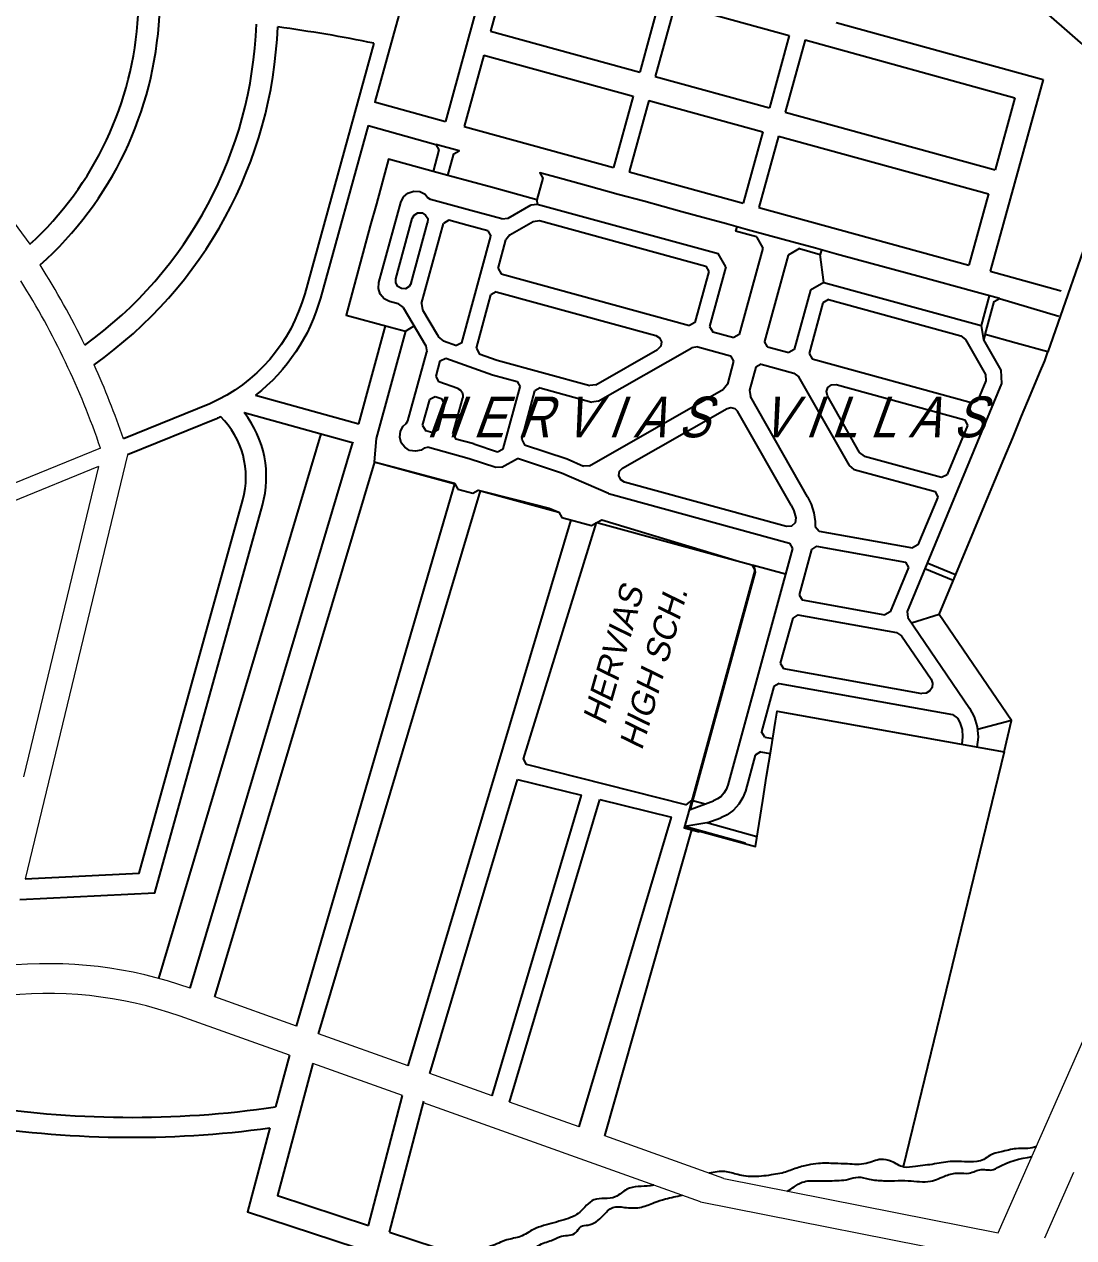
# Model space of a CAD drawing. Header units: inches. Extents: x -1369 to 1198, y -366 to 1398.
# Drawn here: x -529.6 to -508.73, y 1047.53 to 1071.65 of the extents above; entities that cross this region are included whole.
import ezdxf
from ezdxf.enums import TextEntityAlignment as Align

# ---------------------------------------------------------------- set-up
doc = ezdxf.new("R2010")
doc.units = ezdxf.units.IN
doc.header["$MEASUREMENT"] = 0
for name, color, linetype in [('CREEK_RIVER', 7, 'Continuous'), ('PRIVATE', 181, 'Continuous'), ('SUBLOTS', 1, 'Continuous')]:
    doc.layers.add(name, color=color, linetype=linetype)
for name, color, linetype, lineweight in [('ROAD', 8, 'Continuous', 20), ('SUBDIVIDION', 8, 'Continuous', 25), ('VICINITY', 8, 'Continuous', 20)]:
    doc.layers.add(name, color=color, linetype=linetype, lineweight=lineweight)
doc.styles.add('LOT_NO', font='ARIALN.TTF', dxfattribs={"width": 1.5, "height": 1})
doc.styles.add('PX-0', font='leroy')

msp = doc.modelspace()

# ---------------------------------------------------------------- linework, layer by layer
at = {"layer": 'CREEK_RIVER', "color": 8}
for points, knots in [([(-534.8789, 1095.4872), (-534.8445, 1095.4322), (-534.7678, 1095.3042), (-534.7006, 1095.0428), (-534.7309, 1094.5781), (-534.5099, 1094.1114), (-534.4495, 1093.6028), (-534.4459, 1093.2158), (-534.2128, 1092.8615), (-534.0808, 1092.536), (-533.9866, 1092.1346), (-533.9052, 1091.7749), (-533.6226, 1091.5262), (-533.537, 1091.1622), (-533.2717, 1090.8698), (-533.075, 1090.5516), (-532.9433, 1090.3608), (-532.7762, 1090.1502), (-532.7258, 1089.8082), (-532.7136, 1089.3914), (-532.4143, 1089.0511), (-532.2205, 1088.6913), (-531.8961, 1088.3846), (-531.6745, 1088.0712), (-531.5128, 1087.6479), (-531.2255, 1087.3771), (-531.0656, 1087.049), (-530.8557, 1086.8914), (-530.7702, 1086.6953), (-530.7471, 1086.5327), (-530.651, 1086.3832), (-530.4897, 1086.2841), (-530.0772, 1086.2915), (-529.7441, 1085.7556), (-529.3696, 1085.2704), (-528.9435, 1085.0078), (-528.7914, 1084.6765), (-528.5942, 1084.4871), (-528.3614, 1084.3317), (-528.1445, 1084.1579), (-527.947, 1083.9324), (-527.7831, 1083.724), (-527.6267, 1083.4987), (-527.4527, 1083.2599), (-527.2382, 1083.0329), (-527.195, 1082.7566), (-527.1687, 1082.5093), (-526.9923, 1082.4373), (-526.7303, 1082.3191), (-526.5907, 1081.9333), (-526.2128, 1081.6449), (-526.2866, 1081.1304), (-525.9415, 1080.8407), (-525.6155, 1080.4092), (-525.2615, 1080.1045), (-525.0503, 1079.6732), (-524.7916, 1079.5146), (-524.5698, 1079.33), (-524.2115, 1079.198), (-523.7651, 1079.3089), (-523.39, 1079.2464), (-523.0591, 1079.2288), (-522.7939, 1079.3537), (-522.4455, 1079.3445), (-522.0967, 1079.3171), (-521.8754, 1079.1548), (-521.5273, 1079.0686), (-521.0309, 1078.9727), (-520.5007, 1078.7949), (-520.1779, 1078.5047), (-520.1112, 1078.2554), (-520.0175, 1077.8603), (-519.7349, 1077.5444), (-519.4992, 1077.0847), (-519.126, 1077.0675), (-518.8063, 1077.2016), (-518.6793, 1076.9716), (-518.5256, 1076.7898), (-518.2539, 1076.6512), (-518.2388, 1076.3255), (-518.3125, 1075.9668), (-517.9501, 1075.8327), (-517.6248, 1075.6974), (-517.1672, 1075.687), (-516.7727, 1075.8642), (-516.3558, 1075.9321), (-515.9975, 1075.8598), (-515.6259, 1075.7585), (-515.2114, 1075.7068), (-514.8515, 1075.7701), (-514.513, 1075.7003), (-514.2616, 1075.6067), (-514.1121, 1075.3963), (-513.9054, 1075.3518), (-513.6991, 1075.309), (-513.6585, 1075.0822), (-513.4464, 1074.9416), (-513.3501, 1074.7093), (-513.1528, 1074.5887), (-512.9873, 1074.4494), (-512.6977, 1074.1936), (-512.5812, 1073.6394), (-511.9504, 1073.3361), (-511.4016, 1072.9713), (-510.7217, 1073.0485), (-510.1989, 1073.0522), (-509.7309, 1073.215), (-509.2625, 1073.0141), (-508.759, 1073.1413), (-508.1853, 1073.386), (-507.7462, 1072.8927), (-507.1371, 1072.8113), (-506.8094, 1072.2891), (-506.3834, 1072.3549), (-506.1235, 1072.1612), (-505.8326, 1072.0873), (-505.5579, 1072.0828), (-505.3357, 1071.9847), (-505.2344, 1071.789), (-504.9979, 1071.6489), (-504.7556, 1071.5658), (-504.5286, 1071.4857), (-504.3517, 1071.523), (-504.1947, 1071.5278), (-504.0736, 1071.4891), (-503.935, 1071.4528), (-503.7601, 1071.5729), (-503.4995, 1071.6155), (-503.2357, 1071.7689), (-503.0042, 1071.9956), (-502.7304, 1071.9476), (-502.5321, 1072.0851), (-502.3467, 1071.9566), (-502.3455, 1071.7837), (-502.2929, 1071.6401), (-502.1982, 1071.5373), (-502.0736, 1071.501), (-501.9711, 1071.4439), (-501.9348, 1071.2888), (-501.8342, 1071.1712), (-501.6897, 1071.1033), (-501.5828, 1071.0716), (-501.4552, 1071.0795), (-501.273, 1071.0618), (-501.0072, 1071.1805), (-500.7517, 1071.3566), (-500.5006, 1071.5965), (-500.1633, 1071.6424), (-499.8801, 1071.8092), (-499.8001, 1072.0593), (-499.8795, 1072.2296), (-500.017, 1072.3597), (-500.0471, 1072.5864), (-499.8402, 1072.7455), (-499.4568, 1072.7137), (-499.1863, 1072.976), (-498.9031, 1073.1128), (-498.7032, 1073.0547), (-498.4718, 1073.0956), (-498.3439, 1072.981), (-498.297, 1072.9389)], [0.0087124, 0.0087124, 0.0087124, 0.0087124, 0.00935854, 0.01020774, 0.0113577, 0.01395816, 0.01517269, 0.01649566, 0.01771894, 0.01931385, 0.01999047, 0.02186, 0.02283416, 0.02359609, 0.02549291, 0.02667649, 0.0273443, 0.02781498, 0.02934072, 0.03067162, 0.0318552, 0.03370976, 0.03475515, 0.03628804, 0.03751135, 0.03922934, 0.04013992, 0.04110797, 0.04176898, 0.04222006, 0.04273618, 0.0434965, 0.04399215, 0.04674183, 0.04875964, 0.05035033, 0.05153391, 0.05230776, 0.05305212, 0.05433428, 0.05507043, 0.05604459, 0.05698587, 0.05780658, 0.0590214, 0.0599767, 0.06060038, 0.06131398, 0.06168113, 0.06347584, 0.06508497, 0.06596187, 0.0682525, 0.06903015, 0.07143392, 0.07284588, 0.07366674, 0.07441108, 0.07574394, 0.07728057, 0.07887177, 0.07952864, 0.08055119, 0.08170199, 0.08297986, 0.0839589, 0.08435739, 0.08654828, 0.08904928, 0.0898231, 0.09075787, 0.09155434, 0.09386253, 0.09495679, 0.09638945, 0.09716359, 0.097977, 0.09855866, 0.09964482, 0.10069699, 0.10157219, 0.1029534, 0.1037671, 0.10524604, 0.10729116, 0.1080653, 0.10942592, 0.11088651, 0.1119323, 0.11357539, 0.11446644, 0.11537238, 0.11618591, 0.11687826, 0.11746774, 0.11807939, 0.1188928, 0.1199105, 0.12045776, 0.12115855, 0.12208716, 0.12426588, 0.12626992, 0.12874317, 0.13065903, 0.13285949, 0.13402967, 0.13542522, 0.13763923, 0.13915317, 0.14106788, 0.1433169, 0.14507825, 0.14641009, 0.14709585, 0.14823873, 0.14934576, 0.1498353, 0.15057428, 0.15143957, 0.15249666, 0.15317371, 0.15377831, 0.15427094, 0.15472233, 0.15505529, 0.15564477, 0.1566833, 0.15768799, 0.15867461, 0.15972753, 0.16019514, 0.16090869, 0.161413, 0.1618804, 0.16242206, 0.16271685, 0.16318758, 0.1634822, 0.16425985, 0.16462695, 0.16507834, 0.16535203, 0.16589945, 0.16688619, 0.16814605, 0.16904359, 0.17025523, 0.17147033, 0.17209401, 0.17268318, 0.17323032, 0.17399806, 0.17457976, 0.17557864, 0.17763591, 0.17810357, 0.17859922, 0.17964501, 0.18025182, 0.18025182, 0.18025182, 0.18025182]), ([(-498.5241, 1072.6244), (-498.5921, 1072.6383), (-498.7944, 1072.6797), (-499.151, 1072.773), (-499.2707, 1072.4938), (-499.3607, 1072.333), (-499.5291, 1072.2986), (-499.5443, 1072.1457), (-499.4302, 1072.0342), (-499.4813, 1071.83), (-499.6491, 1071.7647), (-499.7786, 1071.7004), (-499.9154, 1071.6561), (-500.0597, 1071.5878), (-500.1191, 1071.4464), (-500.2507, 1071.3621), (-500.2572, 1071.2271), (-500.2906, 1071.1119), (-500.3592, 1070.9794), (-500.5239, 1070.9839), (-500.727, 1070.955), (-500.9761, 1070.9212), (-501.1024, 1070.7124), (-501.25, 1070.608), (-501.4783, 1070.5855), (-501.6991, 1070.7239), (-501.9595, 1070.7888), (-502.0951, 1070.9803), (-502.07, 1071.1705), (-502.2167, 1071.3188), (-502.3913, 1071.3874), (-502.5465, 1071.5237), (-502.7093, 1071.5162), (-502.8662, 1071.5339), (-503.0087, 1071.4351), (-503.1713, 1071.329), (-503.396, 1071.2588), (-503.6078, 1071.1091), (-503.9049, 1071.081), (-504.1829, 1071.0055), (-504.4982, 1071.0622), (-504.6978, 1071.323), (-505.0128, 1071.4997), (-505.3479, 1071.3921), (-505.6864, 1071.4645), (-505.9865, 1071.6325), (-506.3149, 1071.73), (-506.6053, 1071.9182), (-506.8942, 1071.944), (-507.1744, 1072.0449), (-507.2896, 1072.322), (-507.5696, 1072.4496), (-507.8155, 1072.6613), (-508.2562, 1072.6877), (-508.6881, 1072.7317), (-509.059, 1072.8581), (-509.2869, 1072.8467), (-509.4699, 1072.739), (-509.755, 1072.744), (-510.0549, 1072.7986), (-510.3562, 1072.8838), (-510.5631, 1072.7687), (-510.7857, 1072.7007), (-511.0972, 1072.8571), (-511.5638, 1072.7264), (-512.0153, 1072.9872), (-512.3582, 1073.2265), (-512.5546, 1073.4306), (-512.6812, 1073.6403), (-512.9323, 1073.7598), (-513.0875, 1074.0862), (-513.277, 1074.3898), (-513.5491, 1074.5712), (-513.821, 1074.703), (-514.13, 1074.826), (-514.3131, 1075.1186), (-514.5621, 1075.2504), (-514.7955, 1075.3341), (-515.0211, 1075.3481), (-515.277, 1075.2978), (-515.518, 1075.3941), (-515.7467, 1075.4847), (-516.0172, 1075.5732), (-516.3324, 1075.6633), (-516.6576, 1075.5941), (-516.8935, 1075.4656), (-517.2556, 1075.4423), (-517.6444, 1075.4502), (-518.0691, 1075.5657), (-518.39, 1075.6069), (-518.6043, 1075.7993), (-518.6477, 1076.0162), (-518.566, 1076.1822), (-518.5149, 1076.3545), (-518.5598, 1076.5104), (-518.6432, 1076.6737), (-518.8069, 1076.7889), (-519.0146, 1076.8339), (-519.1933, 1076.7569), (-519.4682, 1076.7302), (-519.7887, 1076.8938), (-520.0956, 1077.1861), (-520.0743, 1077.6503), (-520.3506, 1077.9811), (-520.5471, 1078.2873), (-520.7212, 1078.5969), (-521.133, 1078.6031), (-521.4665, 1078.8645), (-521.8748, 1078.9128), (-522.2039, 1079.0642), (-522.5193, 1079.1331), (-522.7675, 1078.9964), (-523.0181, 1079.0028), (-523.3115, 1078.977), (-523.5469, 1079.0846), (-523.7836, 1079.0392), (-524.003, 1079.0304), (-524.2539, 1079.1442), (-524.51, 1079.0919), (-524.7599, 1079.1505), (-525.0038, 1079.2458), (-525.1978, 1079.4539), (-525.3851, 1079.6653), (-525.6685, 1079.7195), (-525.8277, 1080.013), (-525.9589, 1080.3629), (-526.3796, 1080.8192), (-526.6206, 1081.4226), (-526.9579, 1081.9292), (-527.1646, 1082.2213), (-527.3558, 1082.4559), (-527.4557, 1082.7291), (-527.7421, 1083.0136), (-527.9495, 1083.4511), (-528.247, 1083.8189), (-528.4987, 1084.0757), (-528.7537, 1084.2069), (-528.8533, 1084.511), (-529.1481, 1084.614), (-529.3659, 1084.7562), (-529.5302, 1084.94), (-529.8251, 1085.0633), (-529.9766, 1085.3978), (-530.2326, 1085.7031), (-530.5774, 1085.8689), (-530.8847, 1086.0894), (-531.0168, 1086.4065), (-531.0757, 1086.7251), (-531.2836, 1087.0911), (-531.6781, 1087.3212), (-531.999, 1087.6315), (-532.1153, 1088.0623), (-532.5095, 1088.2566), (-532.6378, 1088.6784), (-532.9154, 1088.9886), (-533.2442, 1089.3833), (-533.4568, 1089.9101), (-533.2582, 1090.3862), (-533.5392, 1090.7027), (-533.8857, 1090.9822), (-533.9808, 1091.5477), (-534.2874, 1091.9222), (-534.5586, 1092.2434), (-534.6511, 1092.8213), (-534.8544, 1093.4108), (-534.9555, 1094.0798), (-535.074, 1094.4431), (-535.0653, 1094.6425), (-535.0637, 1094.6668)], [0, 0, 0, 0, 0.00072032, 0.00214351, 0.00285687, 0.0034807, 0.00392194, 0.00436295, 0.00468197, 0.00546517, 0.00590641, 0.00644544, 0.00691311, 0.00735431, 0.00797816, 0.00836507, 0.00881616, 0.00921438, 0.00960889, 0.0101671, 0.0106628, 0.01175341, 0.01241225, 0.01300423, 0.01349988, 0.01460818, 0.01551413, 0.01610591, 0.01677137, 0.01727582, 0.01803614, 0.01867437, 0.01922452, 0.01960765, 0.02021959, 0.02085781, 0.02156934, 0.02254839, 0.02338574, 0.02449272, 0.02544865, 0.02633943, 0.02771266, 0.02870402, 0.0297029, 0.03107558, 0.03213267, 0.0331117, 0.03446582, 0.0350049, 0.03597904, 0.03719414, 0.03798342, 0.03915356, 0.04142172, 0.04237766, 0.0430368, 0.04362634, 0.04444922, 0.04578106, 0.04677242, 0.0473619, 0.04809219, 0.04899491, 0.05063709, 0.05259913, 0.05389067, 0.05485869, 0.05540583, 0.05630337, 0.05748695, 0.05889892, 0.05984043, 0.06069711, 0.06194637, 0.0630499, 0.06400729, 0.06469963, 0.06552252, 0.06623623, 0.06725879, 0.06802115, 0.06871351, 0.07010906, 0.07122547, 0.071937, 0.07276536, 0.07479362, 0.07580293, 0.07717133, 0.07794521, 0.07850302, 0.07924705, 0.07975136, 0.08025569, 0.08081892, 0.08156327, 0.08217525, 0.08285231, 0.08345691, 0.08487998, 0.08631618, 0.08736836, 0.0892548, 0.0903626, 0.09110678, 0.0926127, 0.09395894, 0.09526001, 0.09659288, 0.09763867, 0.09827931, 0.0993251, 0.10009142, 0.10120787, 0.10175797, 0.10246959, 0.10337232, 0.10441237, 0.10497057, 0.10592647, 0.10697186, 0.10778535, 0.10869134, 0.10963264, 0.11090508, 0.1124699, 0.11570541, 0.11732927, 0.11854409, 0.1192883, 0.1203406, 0.12139162, 0.12325897, 0.1251305, 0.12609862, 0.12684294, 0.12790526, 0.12898467, 0.12977395, 0.13051013, 0.13142099, 0.13283292, 0.13399621, 0.13534787, 0.13663007, 0.13765791, 0.13867981, 0.13988091, 0.14170985, 0.14318214, 0.14420995, 0.14598978, 0.14709074, 0.14845854, 0.15010066, 0.15226467, 0.15380013, 0.15454431, 0.15624844, 0.15818872, 0.15991884, 0.16105732, 0.16230472, 0.16563474, 0.16730824, 0.16908912, 0.16933581, 0.16933581, 0.16933581, 0.16933581]), ([(-534.9828, 1051.6558), (-534.9456, 1051.564), (-534.8086, 1051.352), (-535.0796, 1051.0817), (-535.0013, 1050.7878), (-535.1167, 1050.5714), (-535.3644, 1050.3893), (-535.3547, 1049.9973), (-535.2139, 1049.6837), (-535.0374, 1049.4826), (-534.873, 1049.373), (-534.7124, 1049.2706), (-534.6889, 1049.0705), (-534.5588, 1048.8237), (-534.2188, 1048.5602), (-533.9918, 1048.2038), (-533.6622, 1047.8539), (-533.4747, 1047.4593), (-533.1125, 1047.1984), (-532.9841, 1046.9478), (-532.8528, 1046.7594), (-532.6266, 1046.6667), (-532.4179, 1046.5991), (-532.2804, 1046.4682), (-532.1595, 1046.3484), (-531.978, 1046.26), (-531.8223, 1046.1736), (-531.6799, 1045.9951), (-531.4999, 1045.8048), (-531.0428, 1045.6606), (-530.5708, 1045.3936), (-530.0745, 1045.1121), (-529.604, 1045.1276), (-529.5058, 1044.8478), (-529.3535, 1044.6701), (-529.2493, 1044.4169), (-528.8979, 1044.1752), (-528.5007, 1044.1236), (-528.113, 1043.9833), (-527.8238, 1043.7588), (-527.658, 1043.489), (-527.4337, 1043.2789), (-527.4963, 1043.0123), (-527.3448, 1042.7437), (-527.36, 1042.4288), (-527.2078, 1042.1628), (-527.1521, 1041.8982), (-527.2307, 1041.647), (-527.3151, 1041.2867), (-527.1549, 1040.9007), (-526.963, 1040.5939), (-526.9421, 1040.3503), (-526.752, 1040.1902), (-526.4757, 1040.0324), (-526.2148, 1039.8211), (-525.9774, 1039.6127), (-525.7471, 1039.5394), (-525.5538, 1039.4063), (-525.4163, 1039.3089), (-525.1569, 1039.2375), (-524.8091, 1039.0442), (-524.3611, 1038.9239), (-523.9862, 1038.8435), (-523.7219, 1038.8606), (-523.4813, 1038.7658), (-523.216, 1038.7619), (-522.9079, 1038.7871), (-522.5877, 1038.8128), (-522.2687, 1038.8578), (-521.9705, 1038.9552), (-521.5039, 1039.0296), (-521.0218, 1039.1778), (-520.3667, 1039.2319), (-519.8618, 1039.368), (-519.4228, 1039.2225), (-519.1569, 1039.0733), (-519.0712, 1038.7782), (-518.8187, 1038.6379), (-518.6676, 1038.4353), (-518.5211, 1038.2225), (-518.4804, 1037.9723), (-518.4307, 1037.8022), (-518.4093, 1037.7289)], [0.077057498, 0.077057498, 0.077057498, 0.077057498, 0.078011647, 0.079308553, 0.08008072, 0.080861704, 0.081598259, 0.083048114, 0.084220887, 0.085077105, 0.085654993, 0.086226953, 0.086863996, 0.087539728, 0.088988538, 0.09106549, 0.091732097, 0.093784271, 0.095328063, 0.096036419, 0.096587198, 0.097579154, 0.098390965, 0.098747995, 0.099462055, 0.10007871, 0.100758857, 0.101210676, 0.102351611, 0.1033, 0.105929015, 0.107750828, 0.109070934, 0.109946582, 0.110403336, 0.111428466, 0.11260406, 0.11445456, 0.115390383, 0.116707186, 0.117997371, 0.118595281, 0.119607485, 0.12037472, 0.121600024, 0.122610088, 0.123393862, 0.124216925, 0.125204913, 0.127031569, 0.128143161, 0.128844216, 0.129319175, 0.130530272, 0.132062118, 0.132660131, 0.13366679, 0.134421634, 0.135009236, 0.135327941, 0.137095417, 0.138955335, 0.139944014, 0.140920643, 0.141548264, 0.142491383, 0.143535062, 0.144648342, 0.145703299, 0.146746386, 0.147774241, 0.150423441, 0.151744451, 0.154375558, 0.155395659, 0.156336755, 0.157269735, 0.158246067, 0.159080245, 0.159788597, 0.160798618, 0.161564227, 0.161564227, 0.161564227, 0.161564227]), ([(-529.1883, 1045.6596), (-529.1896, 1045.6587), (-529.2468, 1045.6182), (-529.3232, 1045.5384), (-529.4589, 1045.3903), (-529.6653, 1045.4118), (-529.9081, 1045.4958), (-530.1824, 1045.6038), (-530.5039, 1045.7288), (-530.7616, 1045.9356), (-531.0569, 1046.113), (-531.3512, 1046.2839), (-531.5907, 1046.4962), (-531.8727, 1046.6252), (-532.0709, 1046.8547), (-532.3672, 1047.0993), (-532.7782, 1047.1941), (-532.9681, 1047.6012), (-533.3477, 1047.9069), (-533.5568, 1048.4091), (-533.9301, 1048.7827), (-534.0122, 1049.1793), (-534.2493, 1049.3789), (-534.4305, 1049.6172), (-534.4933, 1049.9387), (-534.6184, 1050.279), (-534.6462, 1050.6598), (-534.5865, 1051.0013), (-534.5724, 1051.3088), (-534.6451, 1051.5285), (-534.6465, 1051.6566), (-534.6439, 1051.7013)], [0.233577253, 0.233577253, 0.233577253, 0.233577253, 0.233593123, 0.234282242, 0.234686676, 0.235527276, 0.236090433, 0.237313284, 0.238455943, 0.239518131, 0.240589865, 0.241903748, 0.242911399, 0.24376978, 0.244958168, 0.245892014, 0.247605193, 0.248807564, 0.250138268, 0.25240765, 0.254094062, 0.255297664, 0.256248736, 0.257115357, 0.258240985, 0.259463109, 0.260742838, 0.261992264, 0.262932293, 0.263788248, 0.264245927, 0.264245927, 0.264245927, 0.264245927]), ([(-509.4738, 1049.3457), (-509.487, 1049.3394), (-509.6104, 1049.2873), (-509.8645, 1049.3246), (-510.1516, 1049.2397), (-510.3837, 1049.1978), (-510.5165, 1049.0756), (-510.7757, 1049.0167), (-511.105, 1049.0767), (-511.5094, 1048.9862), (-511.8262, 1048.958), (-512.132, 1048.904), (-512.332, 1049.056), (-512.5992, 1049.1147), (-512.8768, 1048.9681), (-513.1928, 1048.9971), (-513.5068, 1049.0066), (-513.7708, 1049.0169), (-514.0348, 1048.9775), (-514.2768, 1048.9098), (-514.4963, 1048.8135), (-514.7734, 1048.7755), (-515.0661, 1048.7271), (-515.3925, 1048.7696), (-515.6828, 1048.8728), (-515.875, 1048.832), (-515.9783, 1048.8129)], [0.165326667, 0.165326667, 0.165326667, 0.165326667, 0.165474594, 0.166688285, 0.167716133, 0.168491739, 0.168976176, 0.169465331, 0.171078004, 0.172261488, 0.173549172, 0.174322638, 0.175209521, 0.175927733, 0.176938398, 0.178181948, 0.179022554, 0.18009767, 0.180810368, 0.181682561, 0.18260687, 0.183186838, 0.184470578, 0.185554048, 0.1864505, 0.18748245, 0.18748245, 0.18748245, 0.18748245]), ([(-514.4224, 1048.458), (-514.3773, 1048.4835), (-514.2823, 1048.5488), (-514.0999, 1048.6696), (-513.845, 1048.6624), (-513.5417, 1048.664), (-513.2688, 1048.6651), (-513.011, 1048.7589), (-512.7797, 1048.6782), (-512.5373, 1048.6611), (-512.2774, 1048.6629), (-511.967, 1048.6743), (-511.61, 1048.6024), (-511.3009, 1048.7692), (-511.0412, 1048.8306), (-510.7956, 1048.788), (-510.5811, 1048.9246), (-510.3716, 1048.8504), (-510.0655, 1049.0406), (-509.8017, 1049.103), (-509.5628, 1049.1438)], [0.104881546, 0.104881546, 0.104881546, 0.104881546, 0.105400205, 0.106016862, 0.107029799, 0.107836135, 0.109083312, 0.109735633, 0.110486879, 0.111432981, 0.112172119, 0.113079246, 0.114557911, 0.115631359, 0.116487897, 0.117193444, 0.118033329, 0.118839665, 0.119140124, 0.121542336, 0.121542336, 0.121542336, 0.121542336]), ([(-517.0782, 1048.576), (-517.1028, 1048.5707), (-517.2833, 1048.5388), (-517.5813, 1048.5768), (-517.8692, 1048.2604), (-518.292, 1048.3697), (-518.4924, 1048.0692), (-518.6955, 1047.9393), (-518.8759, 1047.8858), (-519.1343, 1047.8044), (-519.4433, 1047.7396), (-519.7184, 1047.5333), (-520.0323, 1047.4999), (-520.2899, 1047.352), (-520.5934, 1047.3065), (-520.8353, 1047.1901), (-521.0966, 1047.1687), (-521.2931, 1047.0914), (-521.4896, 1047.0339), (-521.678, 1046.8816), (-522.0283, 1046.9233), (-522.3452, 1046.712), (-522.7156, 1046.7901), (-522.9902, 1046.5597), (-523.3361, 1046.5537), (-523.6232, 1046.4765), (-523.8699, 1046.4397), (-524.1508, 1046.3928), (-524.4605, 1046.3637), (-524.767, 1046.3478), (-525.019, 1046.3628), (-525.3558, 1046.3802), (-525.7108, 1046.5031), (-526.1442, 1046.4878), (-526.5252, 1046.3628), (-526.9154, 1046.4), (-527.1943, 1046.2025), (-527.455, 1046.122), (-527.7884, 1046.1052), (-528.005, 1045.835), (-528.3023, 1045.8231), (-528.4494, 1045.802), (-528.5158, 1045.7949)], [0.191241558, 0.191241558, 0.191241558, 0.191241558, 0.191490602, 0.19305385, 0.193976196, 0.195401587, 0.196640207, 0.197199259, 0.197804896, 0.198506387, 0.199919367, 0.200911323, 0.201848397, 0.202995005, 0.203826122, 0.204888481, 0.20563972, 0.206415325, 0.206989385, 0.207681073, 0.208731218, 0.210272575, 0.211247478, 0.212223973, 0.213594442, 0.214589365, 0.21520245, 0.216086241, 0.217436828, 0.218311007, 0.219151607, 0.219960734, 0.221673824, 0.222850209, 0.224220679, 0.225675083, 0.226546533, 0.227534592, 0.228391137, 0.229772949, 0.230590392, 0.231261701, 0.231261701, 0.231261701, 0.231261701]), ([(-528.1267, 1045.5585), (-528.1108, 1045.5844), (-528.0574, 1045.6678), (-527.8354, 1045.661), (-527.6284, 1045.6919), (-527.3818, 1045.7264), (-527.2004, 1045.9213), (-526.9254, 1045.92), (-526.7071, 1046.0887), (-526.4796, 1046.0592), (-526.2632, 1046.0514), (-526.0417, 1046.1189), (-525.8013, 1046.2127), (-525.5094, 1046.2203), (-525.2518, 1046.0906), (-524.909, 1046.035), (-524.5841, 1046.124), (-524.2929, 1046.1086), (-524.0351, 1046.1125), (-523.7906, 1046.1067), (-523.5291, 1046.2047), (-523.2775, 1046.1106), (-523.1253, 1046.3132), (-522.9254, 1046.2706), (-522.7886, 1046.4559), (-522.5723, 1046.3683), (-522.4233, 1046.5118), (-522.2489, 1046.5473), (-522.063, 1046.5662), (-521.7729, 1046.5814), (-521.4607, 1046.7305), (-521.1664, 1046.9359), (-520.7577, 1046.9251), (-520.3997, 1047.0708), (-520.0395, 1047.1426), (-519.849, 1047.2987), (-519.5907, 1047.1836), (-519.3717, 1047.4147), (-519.1101, 1047.4666), (-518.8922, 1047.5959), (-518.6368, 1047.5577), (-518.552, 1047.7797), (-518.3077, 1047.7698), (-518.11, 1047.934), (-517.9093, 1048.1781), (-517.6119, 1048.1189), (-517.3317, 1048.1166), (-517.0843, 1048.232), (-516.8167, 1048.3154), (-516.6284, 1048.3511), (-516.5172, 1048.376)], [0.056849098, 0.056849098, 0.056849098, 0.056849098, 0.057143194, 0.057828429, 0.058774531, 0.059361262, 0.060237184, 0.061247849, 0.061923879, 0.062865204, 0.063402762, 0.064095359, 0.065147598, 0.065987527, 0.066911842, 0.067989995, 0.069377672, 0.070217607, 0.070889554, 0.071966765, 0.072619085, 0.073661142, 0.074164967, 0.074850203, 0.075381297, 0.076154763, 0.076696408, 0.077291715, 0.077900187, 0.078575481, 0.080172512, 0.081299231, 0.08204142, 0.084151818, 0.085107949, 0.085708867, 0.086417595, 0.087514367, 0.088450188, 0.089067803, 0.090037439, 0.090562017, 0.09104304, 0.092219892, 0.093054175, 0.093961302, 0.094969784, 0.095862415, 0.096638013, 0.09777652, 0.09777652, 0.09777652, 0.09777652])]:
    msp.add_open_spline(points, degree=3, knots=knots, dxfattribs=at)
at = {"layer": 'PRIVATE', "color": 8}
msp.add_lwpolyline([(-516.3251, 1056.2274), (-516.4419, 1056.1343), (-519.6092, 1056.9389), (-519.6692, 1057.0486), (-518.2196, 1061.7457)], dxfattribs=at)
at = {"layer": 'ROAD', "color": 8}
for p, q in [((-530.6859, 1068.9081), (-529.4845, 1067.2794)), ((-528.1188, 1062.8606), (-529.6115, 1056.6899)), ((-516.1536, 1048.2464), (-521.6625, 1050.2096)), ((-515.6889, 1048.7097), (-518.0558, 1049.5532)), ((-515.6889, 1048.7097), (-510.2328, 1047.6254)), ((-516.1536, 1048.2464), (-510.4581, 1047.1145))]:
    msp.add_line(p, q, dxfattribs=at)
for points in [[(-528.0804, 1063.2266), (-529.9822, 1062.4539)], [(-527.5422, 1063.0949), (-529.5819, 1054.663)], [(-528.1188, 1062.8606), (-529.837, 1062.1624)], [(-524.1818, 1051.7363), (-525.81, 1052.3165)], [(-521.9678, 1050.9473), (-523.7462, 1051.5811)], [(-522.0762, 1050.357), (-523.857, 1050.9916)], [(-520.2982, 1050.3523), (-521.5349, 1050.7931)], [(-518.5645, 1049.7345), (-519.9486, 1050.2278)]]:
    msp.add_lwpolyline(points, dxfattribs=at)
for points in [[(-526.3007, 1052.4914), (-526.3007, 1052.4914, 0.1123202), (-530.0006, 1052.9324)], [(-524.3255, 1051.1586), (-526.4995, 1051.9333, 0.1192088), (-530.1492, 1052.3181)], [(-530.6898, 1052.2325), (-531.3731, 1049.408, 0.2885638), (-527.2155, 1044.6295, 0.0850228), (-523.5988, 1044.5323, -0.0908464), (-514.8952, 1042.6097)], [(-530.7587, 1049.7983), (-530.8578, 1049.3888, 0.2824891), (-527.0927, 1045.1203, 0.0855147), (-523.6266, 1045.0389, -0.00598), (-523.0237, 1045.0109, -0.00598)]]:
    msp.add_lwpolyline(points, format="xyb", dxfattribs=at)
for radius, start, end in [(16.7166, 25.93191, 32.18049), (16.224, 18.92396, 31.96685), (16.7166, 19.01803, 24.45041)]:
    msp.add_arc((-543.4274, 1057.965), radius, start, end, dxfattribs=at)
at = {"layer": 'SUBDIVIDION', "color": 8}
for p, q in [((-516.4327, 1074.0808), (-517.3625, 1070.7004)), ((-520.3064, 1073.055), (-521.2228, 1069.7233)), ((-519.9363, 1072.9532), (-520.3313, 1071.517)), ((-516.6572, 1072.0513), (-517.0523, 1070.6151)), ((-516.6572, 1072.0513), (-514.3878, 1071.4271)), ((-513.4573, 1071.6891), (-509.3443, 1070.5578)), ((-520.3313, 1071.517), (-517.3625, 1070.7004)), ((-514.3878, 1071.4271), (-514.7828, 1069.9909)), ((-514.0752, 1071.3411), (-514.4702, 1069.9049)), ((-514.0752, 1071.3411), (-509.9025, 1070.1934)), ((-520.4623, 1071.0408), (-520.8527, 1069.6215)), ((-520.4623, 1071.0408), (-517.4935, 1070.2243)), ((-517.0523, 1070.6151), (-514.7828, 1069.9909)), ((-509.3443, 1070.5578), (-510.3931, 1066.7446)), ((-517.4935, 1070.2243), (-517.8839, 1068.8049)), ((-517.1832, 1070.1389), (-517.5736, 1068.7196)), ((-517.1832, 1070.1389), (-514.9138, 1069.5147)), ((-509.9025, 1070.1934), (-510.2975, 1068.7572)), ((-522.6311, 1070.1107), (-521.2228, 1069.7233)), ((-514.4702, 1069.9049), (-510.2975, 1068.7572)), ((-522.7601, 1069.6418), (-521.4137, 1069.2621)), ((-520.8527, 1069.6215), (-517.8839, 1068.8049)), ((-514.9138, 1069.5147), (-515.3042, 1068.0954)), ((-514.6012, 1069.4287), (-514.9916, 1068.0094)), ((-514.6012, 1069.4287), (-510.4285, 1068.281)), ((-521.1742, 1068.6492), (-521.4696, 1068.73)), ((-517.5736, 1068.7196), (-515.3042, 1068.0954)), ((-522.1136, 1068.1132), (-522.06, 1068.2204)), ((-522.06, 1068.2204), (-521.9693, 1068.2988)), ((-521.9693, 1068.2988), (-521.8555, 1068.3363)), ((-521.8555, 1068.3363), (-521.736, 1068.3271)), ((-521.736, 1068.3271), (-521.6292, 1068.2728)), ((-521.6292, 1068.2728), (-521.5722, 1068.2059)), ((-521.5205, 1068.1731), (-521.5722, 1068.2059)), ((-510.4285, 1068.281), (-510.8189, 1066.8617)), ((-522.5485, 1066.52), (-522.1136, 1068.1132)), ((-520.7175, 1067.9537), (-521.5205, 1068.1731)), ((-520.1007, 1067.7851), (-520.7175, 1067.9537)), ((-519.9793, 1067.8005), (-519.5194, 1068.0631)), ((-519.5194, 1068.0631), (-519.398, 1068.0785)), ((-519.4039, 1068.1653), (-519.398, 1068.0785)), ((-519.398, 1068.0785), (-515.7998, 1067.0949)), ((-514.9916, 1068.0094), (-510.8189, 1066.8617)), ((-522.2116, 1066.5929), (-521.8846, 1067.7906)), ((-521.9045, 1066.5091), (-521.5776, 1067.7067)), ((-521.1572, 1067.7567), (-521.2634, 1067.6961)), ((-520.7981, 1067.6586), (-521.1572, 1067.7567)), ((-520.1007, 1067.7851), (-519.9793, 1067.8005)), ((-519.9457, 1067.4674), (-519.4778, 1067.7347)), ((-519.4778, 1067.7347), (-519.3564, 1067.7501)), ((-519.3564, 1067.7501), (-516.0504, 1066.8463)), ((-521.6992, 1066.0998), (-521.2634, 1067.6961)), ((-520.38, 1067.5443), (-520.7981, 1067.6586)), ((-520.38, 1067.5443), (-520.3193, 1067.4381)), ((-519.9457, 1067.4674), (-520.0206, 1067.3707)), ((-515.4303, 1067.6279), (-515.4545, 1067.5394)), ((-515.0417, 1067.4266), (-515.4545, 1067.5394)), ((-520.8966, 1065.3233), (-520.3193, 1067.4381)), ((-520.1775, 1066.7959), (-520.0206, 1067.3707)), ((-515.0417, 1067.4266), (-514.9128, 1067.2009)), ((-515.6485, 1066.8287), (-515.7998, 1067.0949)), ((-514.9128, 1067.2009), (-515.3814, 1065.4848)), ((-514.4112, 1067.0639), (-514.8799, 1065.3477)), ((-514.1854, 1067.1928), (-514.4112, 1067.0639)), ((-514.1854, 1067.1928), (-513.7728, 1067.0799)), ((-513.7486, 1067.1684), (-513.7728, 1067.0799)), ((-513.7011, 1066.5211), (-513.7728, 1067.0799)), ((-520.1775, 1066.7959), (-520.1169, 1066.6897)), ((-516.0504, 1066.8463), (-515.9898, 1066.74)), ((-515.6485, 1066.8287), (-515.9715, 1065.6461)), ((-510.3931, 1066.7446), (-508.9821, 1066.3565)), ((-520.1169, 1066.6897), (-516.3727, 1065.6661)), ((-515.9898, 1066.74), (-516.2665, 1065.7267)), ((-513.7011, 1066.5211), (-513.9667, 1066.3695)), ((-513.7011, 1066.5211), (-510.5752, 1065.6666)), ((-520.6097, 1065.2128), (-520.3198, 1066.2749)), ((-520.2135, 1066.3356), (-520.3198, 1066.2749)), ((-520.2135, 1066.3356), (-517.0404, 1065.4681)), ((-513.9667, 1066.3695), (-514.2898, 1065.1864)), ((-522.1633, 1066.0977), (-522.3341, 1066.1444)), ((-522.1633, 1066.0977), (-522.0659, 1066.0238)), ((-522.0659, 1066.0238), (-521.6104, 1065.2619)), ((-521.6992, 1066.0998), (-521.6825, 1065.9786)), ((-513.7181, 1066.119), (-513.9948, 1065.1057)), ((-513.6118, 1066.1796), (-513.7181, 1066.119)), ((-513.6118, 1066.1796), (-510.9803, 1065.4602)), ((-510.4139, 1066.2566), (-510.5752, 1065.6666)), ((-510.2121, 1066.2015), (-509.0312, 1065.8477)), ((-521.6825, 1065.9786), (-521.3902, 1065.4896)), ((-522.9461, 1063.7133), (-522.4143, 1065.659)), ((-522.0205, 1065.5514), (-521.8485, 1065.6601)), ((-516.2665, 1065.7267), (-516.3727, 1065.6661)), ((-515.9715, 1065.6461), (-515.9108, 1065.5398)), ((-515.9108, 1065.5398), (-515.4876, 1065.4241)), ((-510.5752, 1065.6666), (-510.5269, 1065.3773)), ((-521.3902, 1065.4896), (-521.3594, 1065.4381)), ((-521.2649, 1065.3604), (-521.3594, 1065.4381)), ((-521.2649, 1065.3604), (-521.0051, 1065.2669)), ((-520.8966, 1065.3233), (-521.0051, 1065.2669)), ((-515.3814, 1065.4848), (-515.4876, 1065.4241)), ((-514.8192, 1065.2414), (-514.8799, 1065.3477)), ((-510.9803, 1065.4602), (-510.8836, 1065.3853)), ((-510.8836, 1065.3853), (-510.4858, 1064.6881)), ((-510.4971, 1065.4864), (-510.5269, 1065.3773)), ((-510.5269, 1065.3773), (-510.185, 1064.778)), ((-521.9689, 1063.7681), (-521.5938, 1065.1407)), ((-521.6104, 1065.2619), (-521.5938, 1065.1407)), ((-520.6097, 1065.2128), (-520.5533, 1065.1042)), ((-520.5533, 1065.1042), (-520.195, 1064.9753)), ((-518.2319, 1064.4872), (-517.0049, 1065.1878)), ((-518.1903, 1064.1587), (-516.3249, 1065.224)), ((-516.2035, 1065.2393), (-516.3249, 1065.224)), ((-516.2035, 1065.2393), (-515.5548, 1065.062)), ((-515.5548, 1065.062), (-515.4942, 1064.9558)), ((-514.8192, 1065.2414), (-514.396, 1065.1257)), ((-514.2898, 1065.1864), (-514.396, 1065.1257)), ((-513.9948, 1065.1057), (-513.9341, 1064.9994)), ((-521.4093, 1064.6554), (-521.3256, 1064.9617)), ((-521.3256, 1064.9617), (-521.2171, 1065.0181)), ((-521.2171, 1065.0181), (-520.2872, 1064.6834)), ((-520.195, 1064.9753), (-518.3533, 1064.4718)), ((-515.4942, 1064.9558), (-515.6193, 1064.4973)), ((-515.0516, 1064.8347), (-515.1767, 1064.3765)), ((-514.9454, 1064.8954), (-515.0516, 1064.8347)), ((-514.9454, 1064.8954), (-514.2961, 1064.7179)), ((-513.9341, 1064.9994), (-510.7471, 1064.1282)), ((-521.3529, 1064.5469), (-521.4093, 1064.6554)), ((-520.2872, 1064.6834), (-519.7999, 1064.5502)), ((-514.2961, 1064.7179), (-514.1994, 1064.643)), ((-513.1923, 1062.8793), (-514.1994, 1064.643)), ((-510.4858, 1064.6881), (-510.4781, 1064.566)), ((-510.185, 1064.778), (-510.1684, 1064.5144)), ((-520.9754, 1064.411), (-521.3529, 1064.5469)), ((-520.0751, 1063.2134), (-519.7392, 1064.4439)), ((-519.7999, 1064.5502), (-519.7392, 1064.4439)), ((-519.7066, 1063.4018), (-519.4442, 1064.3633)), ((-519.3379, 1064.4239), (-519.4442, 1064.3633)), ((-519.3379, 1064.4239), (-518.3117, 1064.1434)), ((-518.36, 1062.8784), (-515.6943, 1064.4006)), ((-518.2319, 1064.4872), (-518.3533, 1064.4718)), ((-515.6193, 1064.4973), (-515.6943, 1064.4006)), ((-515.1767, 1064.3765), (-515.1614, 1064.2551)), ((-513.4586, 1064.489), (-510.8994, 1063.7893)), ((-510.1684, 1064.5144), (-512.047, 1059.9822)), ((-510.4781, 1064.566), (-510.6372, 1064.182)), ((-524.9982, 1064.2792), (-522.9461, 1063.7133)), ((-521.6768, 1063.6768), (-521.5359, 1064.1922)), ((-521.4273, 1064.2486), (-521.5359, 1064.1922)), ((-521.2903, 1064.1993), (-521.4273, 1064.2486)), ((-521.3697, 1063.5929), (-521.2338, 1064.0907)), ((-521.2338, 1064.0907), (-521.2903, 1064.1993)), ((-521.0747, 1063.5123), (-520.8796, 1064.2268)), ((-518.1903, 1064.1587), (-518.3117, 1064.1434)), ((-514.0233, 1062.2621), (-515.1614, 1064.2551)), ((-512.9895, 1063.1409), (-513.6317, 1064.2656)), ((-510.7471, 1064.1282), (-510.6372, 1064.182)), ((-525.2231, 1063.9339), (-523.0505, 1063.3348)), ((-517.7007, 1062.8323), (-515.6246, 1064.0178)), ((-514.3486, 1062.0917), (-515.4159, 1063.9608)), ((-522.1203, 1063.5615), (-522.0657, 1063.663)), ((-522.0657, 1063.663), (-522.0019, 1063.7166)), ((-522.0019, 1063.7166), (-521.9689, 1063.7681)), ((-521.6768, 1063.6768), (-521.6161, 1063.5706)), ((-510.8455, 1063.6795), (-511.2511, 1062.701)), ((-510.8994, 1063.7893), (-510.8455, 1063.6795)), ((-526.923, 1052.6863), (-523.6941, 1063.5123)), ((-522.1334, 1063.4469), (-522.1203, 1063.5615)), ((-522.1031, 1063.3356), (-522.1334, 1063.4469)), ((-521.476, 1063.5323), (-521.6161, 1063.5706)), ((-521.3697, 1063.5929), (-521.476, 1063.5323)), ((-521.0747, 1063.5123), (-521.014, 1063.4061)), ((-520.6622, 1063.31), (-521.014, 1063.4061)), ((-519.7066, 1063.4018), (-519.649, 1063.294)), ((-526.3007, 1052.4914), (-523.0654, 1063.3389)), ((-522.0339, 1063.2435), (-522.1031, 1063.3356)), ((-521.9354, 1063.1835), (-522.0339, 1063.2435)), ((-521.8217, 1063.1642), (-521.9354, 1063.1835)), ((-521.7089, 1063.1885), (-521.8217, 1063.1642)), ((-521.6411, 1063.234), (-521.7089, 1063.1885)), ((-521.6411, 1063.234), (-521.5807, 1063.2438)), ((-520.751, 1063.0172), (-521.5807, 1063.2438)), ((-520.6622, 1063.31), (-520.1898, 1063.1522)), ((-520.1898, 1063.1522), (-520.0751, 1063.2134)), ((-519.649, 1063.294), (-518.8065, 1063.0125)), ((-512.8928, 1063.066), (-512.9895, 1063.1409)), ((-525.81, 1052.3165), (-522.6277, 1062.9544)), ((-520.2249, 1062.8414), (-520.751, 1063.0172)), ((-520.103, 1062.8517), (-519.7905, 1063.0188)), ((-518.9161, 1062.7267), (-519.7905, 1063.0188)), ((-518.8065, 1063.0125), (-518.4822, 1062.8718)), ((-512.8928, 1063.066), (-511.361, 1062.6472)), ((-520.103, 1062.8517), (-520.2249, 1062.8414)), ((-517.9844, 1062.3223), (-518.9161, 1062.7267)), ((-518.36, 1062.8784), (-518.4822, 1062.8718)), ((-513.0956, 1062.8043), (-513.1923, 1062.8793)), ((-513.0956, 1062.8043), (-511.4896, 1062.3653)), ((-511.361, 1062.6472), (-511.2511, 1062.701)), ((-524.1818, 1051.7363), (-521.0365, 1062.5196)), ((-514.4465, 1061.67), (-517.6653, 1062.552)), ((-523.7462, 1051.5811), (-520.5251, 1062.3809)), ((-517.9844, 1062.3223), (-514.3847, 1061.336)), ((-514.0233, 1062.2621), (-513.9523, 1062.1135)), ((-511.4358, 1062.2554), (-511.8306, 1061.3031)), ((-511.4896, 1062.3653), (-511.4358, 1062.2554)), ((-514.3486, 1062.0917), (-514.2949, 1061.9793)), ((-514.2949, 1061.9793), (-514.255, 1061.8411)), ((-513.9523, 1062.1135), (-513.8995, 1061.9435)), ((-513.8995, 1061.9435), (-513.8721, 1061.7675)), ((-521.9678, 1050.9473), (-518.7242, 1061.7986)), ((-513.8721, 1061.7675), (-513.8712, 1061.671)), ((-513.8712, 1061.671), (-513.7922, 1061.5776)), ((-513.7922, 1061.5776), (-511.9379, 1061.2444)), ((-514.3241, 1061.2297), (-515.6098, 1056.5244)), ((-514.3847, 1061.336), (-514.3241, 1061.2297)), ((-513.9487, 1061.211), (-514.1943, 1060.3121)), ((-513.8452, 1061.2763), (-513.9487, 1061.211)), ((-513.8452, 1061.2763), (-512.0765, 1060.9586)), ((-511.8306, 1061.3031), (-511.9379, 1061.2444)), ((-512.0765, 1060.9586), (-512.0179, 1060.8512)), ((-515.1004, 1060.8981), (-514.4618, 1060.7255)), ((-512.0179, 1060.8512), (-512.382, 1059.9727)), ((-511.1294, 1060.5943), (-511.6959, 1060.8292)), ((-511.0823, 1060.7072), (-511.6491, 1060.9422)), ((-514.1943, 1060.3121), (-514.129, 1060.2086)), ((-514.129, 1060.2086), (-512.4894, 1059.9141)), ((-514.321, 1059.8485), (-514.5666, 1058.9495)), ((-514.2176, 1059.9138), (-514.321, 1059.8485)), ((-514.2176, 1059.9138), (-512.2581, 1059.5618)), ((-512.382, 1059.9727), (-512.4894, 1059.9141)), ((-512.047, 1059.9822), (-512.0344, 1059.8605)), ((-512.0344, 1059.8605), (-510.8043, 1058.0585)), ((-511.4098, 1059.922), (-511.9575, 1059.7478)), ((-512.2581, 1059.5618), (-512.1554, 1059.4952)), ((-512.1554, 1059.4952), (-511.5691, 1058.6364)), ((-514.5666, 1058.9495), (-514.5013, 1058.846)), ((-514.5013, 1058.846), (-511.7532, 1058.3524)), ((-514.5899, 1058.5512), (-514.6933, 1058.4859)), ((-514.5899, 1058.5512), (-511.144, 1057.9322)), ((-514.6933, 1058.4859), (-514.939, 1057.5869)), ((-510.8043, 1058.0585), (-510.7122, 1057.8882)), ((-511.144, 1057.9322), (-511.0449, 1057.8605)), ((-511.0449, 1057.8605), (-510.9963, 1057.7705)), ((-510.7122, 1057.8882), (-510.6524, 1057.6874)), ((-509.9717, 1057.8153), (-510.6478, 1057.6317)), ((-514.8737, 1057.4835), (-514.939, 1057.5869)), ((-510.9963, 1057.7705), (-510.9546, 1057.6305)), ((-510.9546, 1057.6305), (-510.9425, 1057.4849)), ((-510.6524, 1057.6874), (-510.6351, 1057.4786)), ((-514.8737, 1057.4835), (-514.7176, 1057.4554)), ((-510.9425, 1057.4849), (-510.9606, 1057.3399)), ((-510.6351, 1057.4786), (-510.6592, 1057.2857)), ((-515.0657, 1057.1233), (-515.2603, 1056.4108)), ((-514.9622, 1057.1886), (-515.0657, 1057.1233)), ((-514.9622, 1057.1886), (-514.7661, 1057.1534)), ((-521.5349, 1050.7931), (-519.7907, 1056.6413)), ((-519.7907, 1056.6413), (-518.5158, 1056.3284)), ((-520.2982, 1050.3523), (-518.5158, 1056.3284)), ((-519.9486, 1050.2278), (-518.1555, 1056.2399)), ((-518.1555, 1056.2399), (-516.7287, 1055.8898)), ((-516.3555, 1056.0447), (-516.0551, 1056.1554)), ((-516.3069, 1056.2224), (-516.0579, 1056.1543)), ((-516.0551, 1056.1554), (-515.8937, 1056.2149)), ((-518.5645, 1049.7345), (-516.7287, 1055.8898)), ((-516.3555, 1056.0447), (-516.3782, 1056.033)), ((-516.3555, 1056.0447), (-516.3782, 1056.033)), ((-516.0258, 1055.775), (-516.467, 1055.7084)), ((-516.0258, 1055.775), (-515.7504, 1055.8765)), ((-515.032, 1055.4971), (-516.0258, 1055.775)), ((-518.0558, 1049.5532), (-516.3276, 1055.6374)), ((-522.7523, 1047.776), (-522.0762, 1050.357)), ((-522.3356, 1047.6396), (-521.6529, 1050.2462))]:
    msp.add_line(p, q, dxfattribs=at)
for points in [[(-526.7649, 1077.3873), (-524.5571, 1078.4571), (-523.7588, 1078.4748), (-522.9247, 1078.336), (-522.133, 1077.8764), (-521.5876, 1077.3743), (-521.1815, 1076.6583), (-521.0316, 1076.1952), (-521.1662, 1075.4065), (-522.6305, 1070.1105)], [(-521.8847, 1067.7905), (-521.8432, 1067.8616), (-521.7716, 1067.9025), (-521.6892, 1067.9022), (-521.618, 1067.8607), (-521.5772, 1067.7891), (-521.5776, 1067.7067)], [(-522.3341, 1066.1444), (-522.4408, 1066.1977), (-522.5191, 1066.2878), (-522.5569, 1066.401), (-522.5485, 1066.52)], [(-521.9045, 1066.5091), (-521.946, 1066.4379), (-522.0176, 1066.3971), (-522.1, 1066.3975), (-522.1711, 1066.439), (-522.212, 1066.5106), (-522.2115, 1066.593)], [(-517.0404, 1065.4681), (-516.9653, 1065.4209), (-516.9291, 1065.3398), (-516.9439, 1065.2523), (-517.0049, 1065.1878)], [(-520.9754, 1064.411), (-520.9265, 1064.3822), (-520.8915, 1064.3377), (-520.8751, 1064.2834), (-520.8796, 1064.2268)], [(-513.6317, 1064.2656), (-513.6515, 1064.3522), (-513.6198, 1064.4351), (-513.5474, 1064.4865), (-513.4586, 1064.489)], [(-515.6246, 1064.0178), (-515.548, 1064.0379), (-515.4717, 1064.0171), (-515.4159, 1063.9608)], [(-522.6398, 1062.9576), (-522.1404, 1062.8248), (-521.0448, 1062.5312), (-521.0365, 1062.5196)], [(-517.6653, 1062.552), (-517.7404, 1062.5993), (-517.7766, 1062.6803), (-517.7617, 1062.7678), (-517.7007, 1062.8323)], [(-520.5744, 1062.3936), (-519.7832, 1062.1899), (-519.1643, 1062.0309), (-518.9711, 1061.9556)], [(-518.2141, 1061.7488), (-518.1132, 1061.7987), (-515.3759, 1060.9734)], [(-514.255, 1061.8411), (-514.2726, 1061.7429), (-514.347, 1061.6765), (-514.4465, 1061.67)], [(-515.1357, 1060.9078), (-515.1004, 1060.8981), (-515.0752, 1060.8016), (-515.0666, 1060.7588), (-516.3555, 1056.0447)], [(-511.5691, 1058.6364), (-511.5387, 1058.5567), (-511.5477, 1058.4718), (-511.5941, 1058.4001), (-511.6679, 1058.3572), (-511.7532, 1058.3524)], [(-515.6098, 1056.5244), (-515.6406, 1056.4429), (-515.6863, 1056.3688), (-515.7452, 1056.3045), (-515.8152, 1056.2526), (-515.8937, 1056.2149)], [(-515.2603, 1056.4108), (-515.3098, 1056.2803), (-515.3922, 1056.1465), (-515.4984, 1056.0307), (-515.6246, 1055.937), (-515.7504, 1055.8765)], [(-515.2554, 1055.3607), (-515.2623, 1055.3715), (-516.467, 1055.7084)], [(-524.3255, 1051.1586), (-524.6009, 1050.1308)], [(-523.857, 1050.9916), (-524.56, 1048.368), (-522.7523, 1047.776)], [(-524.7125, 1049.7142), (-525.1603, 1048.0429), (-521.7068, 1046.9119), (-521.7068, 1046.9119)], [(-522.3356, 1047.6396), (-520.9446, 1047.184)]]:
    msp.add_lwpolyline(points, dxfattribs=at)
for points in [[(-522.6448, 1071.277), (-524.0217, 1066.2969, -0.2242998), (-525.9049, 1064.1106), (-527.6233, 1063.4123)], [(-522.7601, 1069.6418), (-523.7088, 1066.2104, -0.1608441), (-524.9982, 1064.2792, -0.1608441)], [(-529.6816, 1054.2509), (-527.0017, 1054.3894), (-524.861, 1062.0904, 0.2368208), (-525.2231, 1063.9339, 0.2368208)], [(-529.5819, 1054.663), (-527.3149, 1054.7801), (-525.2525, 1062.1992, 0.2718629), (-525.6916, 1063.8513)], [(-525.6916, 1063.8513, -0.0064114), (-525.7779, 1063.8117), (-527.5422, 1063.0949)]]:
    msp.add_lwpolyline(points, format="xyb", dxfattribs=at)
msp.add_lwpolyline([(-520.976, 1062.4135), (-520.6805, 1062.333), (-520.5744, 1062.3936), (-518.9711, 1061.9556), (-518.9106, 1061.8495), (-518.3203, 1061.6883), (-518.2141, 1061.7488), (-515.1357, 1060.9078), (-515.0752, 1060.8016), (-516.3717, 1056.0569), (-516.4754, 1055.678), (-516.1799, 1055.5969), (-516.1756, 1055.6122), (-515.0623, 1055.3079), (-514.9892, 1055.7636), (-514.9161, 1056.2193), (-514.8381, 1056.705), (-514.7503, 1057.2516), (-514.6626, 1057.7981), (-514.6301, 1057.9991), (-510.1167, 1057.1883), (-509.9717, 1057.8153), (-511.4098, 1059.922), (-510.9984, 1060.9084), (-510.7198, 1061.5773), (-510.5066, 1062.089), (-510.309, 1062.5627), (-510.1243, 1063.0062), (-509.9466, 1063.4332), (-509.7689, 1063.8602), (-509.5909, 1064.2877), (-509.4132, 1064.7147), (-509.3083, 1064.9661), (-509.2453, 1065.1438), (-509.8775, 1065.3166), (-510.4971, 1065.4864), (-510.3182, 1066.1409), (-510.2121, 1066.2015), (-510.6742, 1066.3278), (-511.8297, 1066.644), (-512.9853, 1066.9597), (-513.4474, 1067.086), (-513.8655, 1067.2004), (-514.3374, 1067.3295), (-514.7555, 1067.4435), (-515.2177, 1067.5699), (-515.6358, 1067.6839), (-516.1077, 1067.813), (-516.5258, 1067.9271), (-517.2828, 1068.1338), (-517.7893, 1068.2718), (-518.3793, 1068.433), (-518.8861, 1068.5715), (-519.3482, 1068.6978), (-519.2877, 1068.5917), (-519.4039, 1068.1653), (-520.289, 1068.4073), (-521.1742, 1068.6492), (-521.0576, 1069.0753), (-520.9515, 1069.1358), (-521.4137, 1069.2621), (-521.3531, 1069.156), (-521.4696, 1068.73), (-522.3548, 1068.9719), (-522.4756, 1068.5293), (-522.5964, 1068.0867), (-522.7172, 1067.6442), (-522.838, 1067.2016), (-522.9588, 1066.759), (-523.0796, 1066.3165), (-523.2005, 1065.8739), (-522.3153, 1065.632), (-522.0205, 1065.5514), (-522.6034, 1063.4182), (-522.6398, 1062.9576), (-522.6398, 1062.9576), (-521.0365, 1062.5196)], close=True, dxfattribs=at)
for centre, radius, start, end in [((-534.0003, 1072.1953), 6.6752, 312.57091, 356.90268), ((-534.0374, 1072.186), 7.1361, 311.82213, 357.03212), ((-533.1996, 1071.9482), 8.2234, 305.75962, 357.94708), ((-533.1996, 1071.9482), 8.6486, 305.23443, 357.69316), ((-528.3383, 1043.3944), 28.4579, 78.45905, 82.3662), ((-527.4583, 1069.6808), 19.7577, 260.65909, 278.31542), ((-527.4583, 1069.6808), 20.1545, 260.5751, 277.8301)]:
    msp.add_arc(centre, radius, start, end, dxfattribs=at)
at = {"layer": 'SUBLOTS', "color": 8}
for points in [[(-510.3835, 1072.8476), (-508.0352, 1070.7924), (-508.302, 1067.8596), (-509.2453, 1065.1438)], [(-510.1167, 1057.1883), (-512.1214, 1048.9376)]]:
    msp.add_lwpolyline(points, dxfattribs=at)
at = {"layer": 'VICINITY', "color": 1}
msp.add_lwpolyline([(-510.2328, 1047.6254), (-508.1733, 1052.2935, 0.0641865), (-507.8835, 1054.6644, -0.1982664), (-504.9405, 1063.7379)], format="xyb", dxfattribs=at)
msp.add_lwpolyline([(-509.3088, 1047.5302), (-508.7336, 1048.834)], dxfattribs=at)

# ---------------------------------------------------------------- texts
at = {"layer": 'PRIVATE', "color": 8, "style": 'PX-0', "oblique": 10}
for s, p in [('HERVIAS', (-517.5202, 1059.015)), ('HIGH SCH.', (-516.7202, 1058.7552))]:
    msp.add_text(s, height=0.48, rotation=73.94398, dxfattribs=at).set_placement(p, align=Align.BOTTOM_CENTER)
at = {"layer": 'SUBDIVIDION', "color": 8, "style": 'LOT_NO', "oblique": 20}
msp.add_text('H E R V I A S    V I L L A S', height=0.81, dxfattribs=at).set_placement((-516.0699, 1063.1987), align=Align.BOTTOM_CENTER)

doc.saveas('drawing.dxf')
